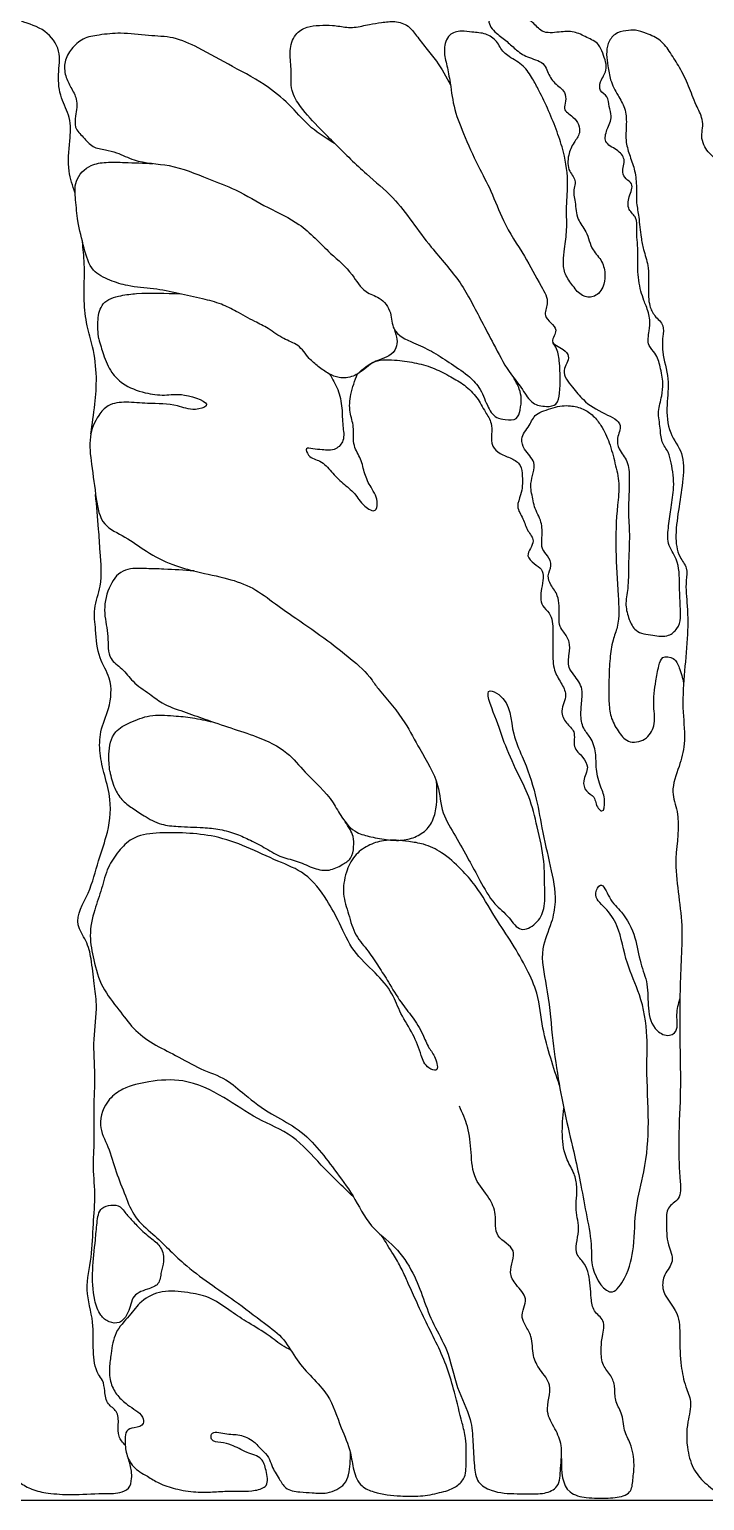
# Model space of a CAD drawing. Header units: millimetres. Extents: x 0 to 1967, y 0 to 3604.
# Drawn here: x 682.4 to 811.2, y 2368.7 to 2649.1 of the extents above; entities that cross this region are included whole.
import ezdxf

# ---------------------------------------------------------------- set-up
doc = ezdxf.new("R2010")
doc.units = ezdxf.units.MM
doc.header["$LTSCALE"] = 1000
doc.layers.add('ceco.net 395', color=7, linetype='Continuous')

msp = doc.modelspace()

# ---------------------------------------------------------------- linework, layer by layer
at = {"layer": 'ceco.net 395'}
msp.add_line((1548.93, 2368.69), (484.76, 2368.69), dxfattribs=at)
for points, knots in [([(691.13, 2617.9), (690.66, 2619.28), (689.56, 2622.49), (690.15, 2627.36), (690.43, 2632.23), (688.21, 2636.09), (687.76, 2640.46), (688.61, 2645.06), (685.52, 2649.3), (680.67, 2650.54), (676.25, 2652.81), (672.31, 2654.88), (669.29, 2656.92), (665.83, 2656.48), (665.28, 2653.07), (664.32, 2649.32), (664.87, 2644.27), (665.65, 2639.45), (666.06, 2634.84), (664.81, 2630.8), (667.59, 2626.69), (664.91, 2619.16), (666.17, 2611.99), (666.61, 2605.41), (669.4, 2602.18), (667.1, 2594.15), (669.07, 2584.19), (667.21, 2573.67), (670.89, 2568.4), (671.09, 2562.22), (670.68, 2553.48), (670.24, 2543.43), (671.42, 2532.63), (669.4, 2518.18), (671.44, 2500.62), (669.04, 2485.16), (671.4, 2475.24), (668.42, 2470.28), (667.8, 2466.08), (668.13, 2462.02), (670.24, 2457.49), (669.3, 2446.85), (670.01, 2435.76), (670.13, 2424.38), (671.09, 2418.21), (672.12, 2412.38), (671.64, 2407.5), (671.43, 2403.17), (673.67, 2399.69), (674.54, 2395.72), (673.37, 2391.43), (674.15, 2387.82), (674.9, 2385.59), (675.15, 2384.83)], [0, 0, 0, 0, 0.0058104, 0.0135676, 0.0195807, 0.024982, 0.0310419, 0.0370517, 0.0431845, 0.049962, 0.0568197, 0.0632461, 0.0679352, 0.0715135, 0.0748268, 0.0803412, 0.0877184, 0.0947648, 0.1001967, 0.1064126, 0.1105893, 0.1187686, 0.1359269, 0.140262, 0.144859, 0.1518491, 0.1710421, 0.1870703, 0.1914063, 0.1960955, 0.211416, 0.2272052, 0.2365291, 0.2551658, 0.2857093, 0.3071097, 0.3185847, 0.3242852, 0.3296372, 0.3355602, 0.3404625, 0.3494585, 0.3775449, 0.3859212, 0.3953043, 0.4028028, 0.4096303, 0.4152193, 0.4196589, 0.4259823, 0.4309814, 0.4372513, 0.4405042, 0.4405042, 0.4405042, 0.4405042]), ([(761.95, 2642.5), (761.73, 2643.42), (761.29, 2645.26), (762.12, 2648.19), (764.71, 2648.96), (767, 2648.47), (769.45, 2648.44), (771.67, 2646.89), (772.51, 2644.9), (774.42, 2643.52), (776.68, 2642.33), (778.32, 2639.82), (780.55, 2635.67), (782.59, 2631), (784.58, 2625), (785.28, 2619.97), (784.73, 2615.04), (784.99, 2610.97), (784.48, 2607.68), (784.14, 2604.85), (784.46, 2602.26), (786.06, 2600.23), (787.54, 2598.18), (789.7, 2597.91), (791.07, 2598.76), (791.96, 2600.19), (792.29, 2602.35), (791.79, 2605.01), (789.43, 2607.17), (788.91, 2610.37), (786.69, 2612.96), (786.62, 2615.99), (786.01, 2618.33), (786.78, 2620.4), (784.96, 2622.18), (785.06, 2625.03), (786.05, 2627.39), (787.87, 2629.59), (786.62, 2632.39), (784.05, 2633.59), (784.79, 2635.48), (784.59, 2637.47), (782.4, 2638.73), (781.34, 2640.64), (780.49, 2642.99), (777.74, 2643.52), (775.37, 2644.95), (773.49, 2646.87), (771.44, 2648.23), (769.45, 2650.49), (771.61, 2653.12), (774.66, 2653.08), (776.71, 2651.42), (778.53, 2650.51), (780.2, 2648.17), (783.34, 2648.58), (786.26, 2648.85), (788.66, 2647.52), (790.99, 2646.54), (791.91, 2644.07), (792.92, 2641.43), (791.25, 2639.45), (791.01, 2637.23), (792.93, 2636.36), (792.8, 2634.35), (793.74, 2632.28), (792.5, 2630.22), (791.87, 2627.34), (794.41, 2626.31), (796.32, 2624.34), (795.25, 2622.16), (796.1, 2620.53), (797.82, 2619.51), (796.63, 2617.19), (796.36, 2614.73), (798.37, 2613.28), (798.1, 2610.3), (798.55, 2607.16), (798.31, 2603.13), (798.76, 2599.94), (799.49, 2597.64), (800.23, 2595.9), (800.83, 2593.94), (800.63, 2591.44), (800.09, 2588.97), (802.08, 2587.19), (802.75, 2584.63), (803.32, 2581.9), (803.06, 2579.01), (802.1, 2576.21), (802.79, 2573.28), (802.79, 2570.49), (804.32, 2568.61), (805.01, 2565.63), (805.5, 2562.08), (804.76, 2558.07), (804.32, 2554.58), (803.87, 2551.01), (806.39, 2547.74), (806.33, 2543.44), (806.53, 2539.16), (806.76, 2535.34), (804.07, 2533.14), (801.21, 2533.68), (798.02, 2533.98), (796.68, 2536.76), (795.93, 2539.47), (796.69, 2542.9), (796.58, 2547.41), (796.96, 2552.29), (796.5, 2557.88), (796.9, 2562.42), (796.73, 2566.74), (794.79, 2568.81), (794.31, 2571.29), (795.86, 2574.18), (791.46, 2576.04), (788.32, 2577.93), (785.99, 2580.95), (783.49, 2583.78), (785.77, 2586.48), (784.11, 2588.44), (781.24, 2589.24), (783.37, 2591.7), (781.82, 2593.17), (780.35, 2594.6), (781.7, 2597.26), (779.43, 2601.08), (776.74, 2606.24), (772.79, 2611.98), (770.65, 2618.1), (767.7, 2623.45), (765.32, 2628.84), (763.18, 2634.26), (762.74, 2638.82), (762.17, 2641.48), (761.95, 2642.5)], [0, 0, 0, 0, 0.0038561, 0.0076545, 0.0108489, 0.0135922, 0.0171822, 0.0205128, 0.0238424, 0.0255895, 0.0299037, 0.0339953, 0.0374126, 0.0490149, 0.0544483, 0.0629712, 0.0692484, 0.074429, 0.0793673, 0.0826507, 0.0859679, 0.0895241, 0.0929964, 0.0957395, 0.0973307, 0.0992976, 0.1023462, 0.1059843, 0.1096943, 0.1147079, 0.1184969, 0.1229358, 0.126491, 0.1281496, 0.1311986, 0.1352977, 0.138843, 0.141651, 0.1460568, 0.1491432, 0.1510713, 0.1532697, 0.156742, 0.1602982, 0.1621277, 0.1663994, 0.1701903, 0.1734755, 0.1769697, 0.1807587, 0.1831051, 0.1888437, 0.1908113, 0.1937629, 0.1970481, 0.201424, 0.2052454, 0.2087932, 0.2123511, 0.2147904, 0.2192292, 0.2225244, 0.2247058, 0.2270206, 0.2295346, 0.2320486, 0.2357576, 0.2387694, 0.2422636, 0.2453736, 0.2486569, 0.2504864, 0.2524155, 0.2557328, 0.2590048, 0.2617324, 0.2644727, 0.2702052, 0.2748405, 0.2806247, 0.2831272, 0.2845718, 0.2883126, 0.2911321, 0.294887, 0.2973825, 0.3011188, 0.3053915, 0.3086213, 0.3127243, 0.3170346, 0.3205624, 0.3236243, 0.3264248, 0.3327865, 0.3379736, 0.3427353, 0.3472388, 0.3517483, 0.3584515, 0.3638172, 0.3696708, 0.3724189, 0.3764978, 0.3809802, 0.3842547, 0.3880002, 0.3923107, 0.3981049, 0.4062569, 0.4120512, 0.420632, 0.4249691, 0.4287216, 0.4315424, 0.434823, 0.4397166, 0.4463835, 0.4506422, 0.4554386, 0.459239, 0.4613844, 0.464904, 0.4678212, 0.4701416, 0.4724474, 0.475489, 0.4802455, 0.4890774, 0.4997199, 0.5079378, 0.5151768, 0.5243531, 0.531775, 0.5385415, 0.5427571, 0.5427571, 0.5427571, 0.5427571]), ([(740.75, 2627.25), (739.79, 2628.2), (737.47, 2630.48), (734.5, 2633.67), (732, 2637.57), (732.54, 2641.38), (731.87, 2644.91), (732.79, 2648.11), (735.26, 2649.67), (737.77, 2649.88), (740.31, 2649.96), (742.5, 2649.46), (744.88, 2649.45), (747.06, 2650.06), (749.64, 2650.39), (752.14, 2650.78), (754.73, 2649.93), (756.35, 2647.72), (758.07, 2645.46), (760.52, 2642.55), (761.88, 2640.07), (762.71, 2638.53)], [0, 0, 0, 0, 0.00541788, 0.01313851, 0.01779436, 0.02336538, 0.02796946, 0.03233244, 0.03582509, 0.03901127, 0.04240268, 0.04606854, 0.04800644, 0.0519498, 0.05513599, 0.05853602, 0.06213696, 0.06539406, 0.06936453, 0.07367487, 0.08073188, 0.08073188, 0.08073188, 0.08073188]), ([(740.75, 2627.25), (739.18, 2628.21), (736.04, 2630.12), (732.44, 2634.42), (727.58, 2638.63), (721.27, 2641.89), (715.36, 2645.27), (710.04, 2647.78), (704.91, 2647.78), (700.21, 2648.55), (696.05, 2648.09), (692.62, 2647.52), (690.37, 2645.49), (688.99, 2642.99), (689.16, 2640.23), (690.33, 2638.01), (691.73, 2635.59), (691.29, 2632.97), (690.91, 2630.24), (692.81, 2628.54), (694.36, 2626.53), (696.86, 2626.16), (699.5, 2625.51), (703.28, 2623.52), (709.55, 2623.53), (715.82, 2620.85), (722.25, 2618.47), (727.72, 2615.02), (734.53, 2612.08), (739.15, 2606.78), (743.84, 2603.02), (745.95, 2598.98), (749.52, 2598.05), (751.57, 2595.3), (751.49, 2591.21), (755.53, 2589.4), (759.17, 2587.82), (762.54, 2585.51), (765.77, 2583.51), (768.49, 2580.76), (769.49, 2577.72), (771.03, 2575.01), (773.25, 2574.69), (775.46, 2574.49), (776.05, 2576.77), (776.35, 2578.6), (775.85, 2580.79), (775.14, 2582.03), (774.72, 2582.76)], [0, 0, 0, 0, 0.0073771, 0.0147284, 0.0225004, 0.0331957, 0.0432512, 0.0501792, 0.0565014, 0.0637192, 0.0692819, 0.0734614, 0.0773931, 0.0810758, 0.0846716, 0.0879552, 0.0912387, 0.0955824, 0.0984266, 0.1016315, 0.105128, 0.1084006, 0.1113444, 0.1161856, 0.125346, 0.135954, 0.1434735, 0.1530146, 0.16202, 0.1730406, 0.1808309, 0.1864421, 0.1901922, 0.1949816, 0.1991623, 0.2053443, 0.2103812, 0.2157647, 0.2216128, 0.2258499, 0.2308835, 0.2348112, 0.2370998, 0.2399275, 0.2422855, 0.2453013, 0.247705, 0.2510842, 0.2510842, 0.2510842, 0.2510842]), ([(798.19, 2616.01), (798.2, 2616.98), (798.22, 2619.02), (797.98, 2622.06), (796.95, 2624.83), (795.99, 2627.78), (796.33, 2630.88), (796.14, 2634.04), (794.54, 2636.65), (793.15, 2639.24), (792.65, 2642.63), (792.17, 2645.81), (793.96, 2648.38), (796.05, 2648.85), (798.12, 2649.05), (800.33, 2648.21), (802.93, 2647.16), (804.71, 2644.51), (806.54, 2641.68), (808.18, 2638.32), (809.34, 2634.92), (810.76, 2632.38), (810.87, 2630.28), (810.45, 2628.66), (810.98, 2627.1), (811.78, 2625.58), (813.34, 2624.57), (813.22, 2622.73), (812.97, 2621.21), (813.88, 2619.92), (814.63, 2618.56), (814.82, 2616.85), (814.64, 2615.1), (814.62, 2612.83), (815.14, 2610.2), (816.79, 2607.89), (817.37, 2605.41), (817.08, 2603.22), (817.55, 2601.26), (818.92, 2600.15), (819.6, 2598.45), (819.38, 2596.6), (819.56, 2593.57), (818.61, 2590.37), (819.87, 2587.24), (820.99, 2584.67), (821.14, 2581.38), (820.36, 2577.94), (820.73, 2574.73), (820.76, 2571.61), (818.78, 2568.98), (816.68, 2569.51), (815.34, 2567.85), (817.49, 2567.7), (818.31, 2566.25), (820.63, 2565.71), (820.64, 2562.97), (820.94, 2559.43), (820.16, 2555.94), (820.72, 2552.74), (821.92, 2551.78), (823.02, 2550.8), (822.66, 2549.21), (823.28, 2547.13), (822.49, 2544.85), (823.59, 2543.11), (824.68, 2542.26), (825.52, 2538.95), (825.67, 2535.09), (824.38, 2531.18), (824.97, 2529.25), (825.6, 2527.65), (827.42, 2527.65), (828.9, 2528.4), (830.75, 2527.95), (831.56, 2526.48), (831.79, 2525.09), (832.23, 2523.92), (833.18, 2522.92), (833.53, 2521.41), (833.56, 2519.78), (833.56, 2517.96), (832.15, 2516.76), (830.6, 2515.78), (828.83, 2516.07), (827.71, 2516.26), (826.45, 2516.01), (827.8, 2513.35), (826.82, 2509.4), (827, 2503.91), (826.95, 2497.97), (827.12, 2490.7), (826.23, 2482.54), (826.8, 2474.51), (826.49, 2467.18), (827.54, 2459.13), (825.44, 2452.39), (826.65, 2447.97), (827.63, 2445.53), (827.95, 2442.75), (828.52, 2436.35), (826.33, 2429.12), (830.73, 2423.38), (830.92, 2417.27), (829.73, 2411.89), (831.21, 2407.14), (834.51, 2404.44), (831.7, 2399.41), (834.56, 2395.45), (834.21, 2391.88), (835.82, 2388.83), (836.74, 2386.16), (837.29, 2383.68), (837.1, 2380.98), (838.88, 2378.84), (840.29, 2376.48), (841.05, 2373.68), (840.03, 2370.58), (837.11, 2370.33), (834.4, 2369.51), (830.96, 2370.08), (827.22, 2369.34), (823.22, 2369.37), (819.09, 2369.39), (814.8, 2369.28), (811.48, 2371.71), (808.92, 2374.46), (807.69, 2378.75), (807.65, 2383.19), (808.92, 2387.3), (807.33, 2390.71), (806.54, 2394.83), (806.4, 2399.47), (806.45, 2404.86), (802.77, 2408.03), (803.37, 2411.95), (805.63, 2414.31), (803.84, 2417.89), (803.96, 2421.11), (803.79, 2424.67), (806.8, 2426.13), (806.37, 2430.91), (806.08, 2437.17), (806.74, 2447.31), (806.27, 2459.23), (806.58, 2470), (807.11, 2480.58), (804.83, 2489.75), (806.79, 2498.37), (804.54, 2504.15), (806.36, 2508.42), (807.65, 2513.41), (806.86, 2519.27), (807.2, 2525.96), (807.95, 2532.68), (808.01, 2538.77), (807.43, 2543.16), (808, 2546.52), (805.9, 2548.93), (805.52, 2553.12), (806.29, 2558.07), (807.09, 2563.17), (807.34, 2568.3), (804.07, 2572.28), (803.86, 2577.42), (804.54, 2582.6), (803.08, 2586.88), (803.09, 2590.22), (803.56, 2592.86), (801.58, 2594.33), (800.43, 2596.78), (800.44, 2600.11), (800.61, 2603.74), (799.54, 2606.85), (798.94, 2609.94), (798.69, 2612.94), (798.33, 2615.11), (798.19, 2616.01)], [0, 0, 0, 0, 0.003959, 0.0082414, 0.0122055, 0.0158765, 0.0206056, 0.0246531, 0.0283551, 0.0327985, 0.0364157, 0.042196, 0.0451046, 0.0480495, 0.0504971, 0.0534073, 0.0574679, 0.0615201, 0.0659099, 0.0712162, 0.0764865, 0.080504, 0.0827167, 0.084823, 0.087108, 0.0891429, 0.0917809, 0.0937613, 0.0960873, 0.0978048, 0.0998857, 0.1023528, 0.1045654, 0.1070077, 0.1115006, 0.1150787, 0.1183268, 0.1214883, 0.1240181, 0.125996, 0.128414, 0.1310177, 0.1334353, 0.1406978, 0.1436387, 0.146817, 0.1520375, 0.1565357, 0.1610029, 0.1649261, 0.1692698, 0.1715347, 0.1731351, 0.1749683, 0.1773516, 0.1799372, 0.18313, 0.1867842, 0.19488, 0.1973167, 0.1991622, 0.2010167, 0.2027121, 0.205204, 0.2097688, 0.2112903, 0.2132302, 0.2151693, 0.2246248, 0.2288491, 0.2310003, 0.2328127, 0.2351773, 0.2370781, 0.2396432, 0.2418146, 0.243428, 0.2454148, 0.2467197, 0.2489062, 0.2513877, 0.2534908, 0.2557992, 0.2584264, 0.2606498, 0.2626126, 0.2634382, 0.2648965, 0.271521, 0.2813063, 0.2862625, 0.2956531, 0.3106006, 0.319343, 0.3280815, 0.3402139, 0.3519581, 0.3551848, 0.3584846, 0.3625802, 0.3663715, 0.3846479, 0.3889687, 0.3944161, 0.4085025, 0.4107316, 0.4141763, 0.4242224, 0.4272566, 0.4330293, 0.4377775, 0.4409539, 0.4444072, 0.4480801, 0.4513024, 0.4552183, 0.4592087, 0.4628914, 0.4664429, 0.4698995, 0.4744711, 0.4801097, 0.4852033, 0.4905565, 0.4969872, 0.5018026, 0.5066145, 0.5119768, 0.5192807, 0.5245384, 0.528499, 0.533974, 0.5414186, 0.547469, 0.5548361, 0.5583961, 0.5623637, 0.5666362, 0.5725286, 0.5760886, 0.579595, 0.5839306, 0.5932845, 0.6062026, 0.6243321, 0.6416417, 0.6497291, 0.6670269, 0.6790965, 0.68419, 0.6909346, 0.6968531, 0.7049892, 0.7144364, 0.7239126, 0.7323068, 0.7388701, 0.7420179, 0.7453056, 0.7509135, 0.7583006, 0.7655915, 0.7720408, 0.7780486, 0.7852822, 0.7919792, 0.7990878, 0.8029511, 0.8057106, 0.8089873, 0.8118674, 0.8164814, 0.8221873, 0.8264197, 0.8296494, 0.834885, 0.8385489, 0.8385489, 0.8385489, 0.8385489]), ([(740.75, 2627.25), (742.69, 2625.31), (746.23, 2621.76), (751.71, 2617.39), (755.42, 2612.35), (759.51, 2606.82), (764.79, 2601.1), (768.08, 2594.45), (771.13, 2588.8), (773.42, 2584.21), (776.3, 2580.82), (778.08, 2577.69), (780.69, 2577.1), (783.22, 2577.4), (783.74, 2581.18), (783.62, 2584.45), (783.24, 2587.86), (782.49, 2589.01), (782.24, 2589.39)], [0, 0, 0, 0, 0.0111037, 0.0202569, 0.0281405, 0.0362665, 0.0480918, 0.059391, 0.0659986, 0.0741294, 0.0798546, 0.0842294, 0.0877409, 0.0902805, 0.0931998, 0.1010009, 0.1047109, 0.1065152, 0.1065152, 0.1065152, 0.1065152]), ([(752.06, 2591.8), (752.41, 2590.6), (752.95, 2588.69), (751.06, 2586.72), (749.32, 2586.21), (747.66, 2585.53), (746.19, 2584.17), (744.21, 2582.82), (741.63, 2582.47), (739.38, 2583.47), (737.51, 2584.78), (735.48, 2586.52), (733.9, 2589.06), (730.63, 2590.04), (728.21, 2592.08), (725.03, 2593.55), (722.14, 2595.23), (718.88, 2596.87), (715.13, 2597.82), (710.81, 2598.77), (706.08, 2599.79), (701.59, 2599.98), (697.74, 2601.19), (694, 2603.04), (692.78, 2607.71), (691.61, 2612.12), (691.26, 2616.39), (690.85, 2620.45), (693.71, 2623.35), (697.26, 2623.83), (701.2, 2623.71), (704.18, 2623.59), (705.97, 2623.52)], [0, 0, 0, 0, 0.0046425, 0.0073343, 0.0099367, 0.0120113, 0.0144573, 0.0179662, 0.0215921, 0.0243803, 0.0276883, 0.0308016, 0.0352049, 0.039233, 0.0440074, 0.0478575, 0.053321, 0.0575294, 0.0625342, 0.0688965, 0.0754147, 0.0820699, 0.0868828, 0.0918263, 0.0979198, 0.1051006, 0.1105339, 0.1153379, 0.1208794, 0.1247666, 0.1295716, 0.1368234, 0.1368234, 0.1368234, 0.1368234]), ([(694.14, 2572), (694.42, 2573.87), (694.94, 2577.46), (695.37, 2583.02), (694.72, 2588.07), (693.28, 2592.78), (692.67, 2598.13), (693.08, 2603.49), (692.68, 2607.24), (692.53, 2608.63)], [0, 0, 0, 0, 0.00765876, 0.0146488, 0.02246399, 0.02805974, 0.03450435, 0.04408821, 0.04970974, 0.04970974, 0.04970974, 0.04970974]), ([(695.64, 2590.08), (695.52, 2591.29), (695.3, 2593.52), (696.15, 2597.32), (699.68, 2598.4), (704.57, 2598.97), (708.38, 2598.81), (711.17, 2598.69)], [0, 0, 0, 0, 0.00497843, 0.00920365, 0.01422825, 0.018276, 0.02948328, 0.02948328, 0.02948328, 0.02948328]), ([(695.64, 2590.08), (695.93, 2589.09), (696.57, 2586.9), (697.78, 2583.83), (700.55, 2581.09), (704.11, 2579.79), (708.36, 2579.18), (711.65, 2579.94), (717.93, 2577.6), (713.35, 2576.27), (710.11, 2577.87), (705.44, 2577.64), (701.15, 2578.16), (697.53, 2577.83), (695.12, 2575.11), (693.6, 2571.2), (694.35, 2565.67), (695.04, 2560.3), (696.02, 2554.38), (700.93, 2552.46), (704.81, 2549.34), (709.44, 2547.06), (714.71, 2545.56), (719.93, 2544.6), (725.18, 2542.79), (729.16, 2539.66), (733.95, 2536.35), (738.85, 2533.01), (743.75, 2529.13), (747.2, 2526.11), (748.6, 2523.78), (749.12, 2523.23)], [0, 0, 0, 0, 0.0041655, 0.0092356, 0.0131353, 0.0194543, 0.0243972, 0.0296088, 0.0357767, 0.0386846, 0.0433738, 0.0510622, 0.0565888, 0.061278, 0.0647446, 0.0706597, 0.0777097, 0.0866747, 0.0934542, 0.0996595, 0.1062893, 0.1138281, 0.1202285, 0.1284081, 0.1352963, 0.1423514, 0.1487282, 0.1588457, 0.1662637, 0.1740632, 0.1771268, 0.1771268, 0.1771268, 0.1771268]), ([(744.99, 2583.42), (746.03, 2584.37), (748.16, 2586.33), (752.44, 2586.07), (756.23, 2585.58), (759.7, 2584.52), (762.67, 2582.94), (765.51, 2581.3), (767.86, 2579.02), (769.18, 2576.36), (770.65, 2574.17), (770.57, 2571.88), (770.41, 2569.63), (772.26, 2568.03), (774.26, 2567.45), (776.27, 2566.15), (776.47, 2563.38), (776.43, 2560.8), (775.1, 2558.05), (776.69, 2555.86), (777.21, 2553.6), (779.26, 2551.41), (776.69, 2549.01), (778.61, 2547.23), (780.78, 2545.94), (780.04, 2542.61), (779.69, 2539.47), (782.16, 2537.56), (782.25, 2534.16), (782.21, 2530.64), (782.23, 2527.1), (783.72, 2524.66), (785.19, 2522.05), (783.46, 2519.44), (784.6, 2516.84), (786.79, 2515.25), (785.81, 2512.23), (787.95, 2510.6), (789.28, 2508.24), (787.8, 2506.15), (788.35, 2503.77), (790.47, 2502.84), (790.34, 2501.01), (792.02, 2499.6), (792.27, 2502.69), (791.27, 2504.74), (790.36, 2507.96), (790.56, 2511.21), (789.68, 2513.97), (787.76, 2515.96), (787.5, 2518.68), (787.74, 2521.1), (787.98, 2523.81), (786.53, 2525.68), (784.96, 2527.69), (785.36, 2529.97), (785.59, 2532.35), (784.52, 2534), (783.38, 2535.35), (783.44, 2537.2), (783.49, 2539.12), (783.21, 2541.39), (781.9, 2542.97), (781.03, 2545.03), (782.25, 2546.86), (781.36, 2548.7), (779.97, 2550.1), (780.19, 2552.5), (780.25, 2555.31), (778.79, 2557.55), (778.33, 2560.06), (777.64, 2562.83), (779.48, 2566.47), (776.84, 2568.63), (775.92, 2571.41), (777.81, 2573.39), (778.67, 2575.68), (780.61, 2576.44), (782.22, 2576.98), (783.93, 2577.4), (785.88, 2577.37), (788.02, 2576.9), (790.02, 2575.48), (791.72, 2573.26), (793.15, 2570.2), (794.06, 2566.44), (795.07, 2562.48), (793.91, 2554.03), (794.4, 2545.03), (795.03, 2536.22), (793.51, 2532.4), (793.05, 2528.99), (792.92, 2525.09), (792.87, 2521.41), (793.13, 2518), (794.55, 2515.47), (796.48, 2512.88), (800.03, 2513.44), (801.97, 2516.51), (801.24, 2520.45), (801.75, 2524.35), (802.3, 2527.3), (802.98, 2529.81), (805.52, 2529.39), (806.53, 2527.12), (806.93, 2525.47), (807.16, 2524.5)], [0, 0, 0, 0, 0.0054677, 0.0112245, 0.0162401, 0.0211328, 0.0257006, 0.02983, 0.0343685, 0.0386203, 0.0418809, 0.0446548, 0.0477304, 0.0504121, 0.0536124, 0.0564149, 0.0592457, 0.0640768, 0.0670825, 0.0705485, 0.07388, 0.0768147, 0.0808265, 0.0834233, 0.0857021, 0.0906612, 0.0950447, 0.0975285, 0.1022645, 0.1076268, 0.1123129, 0.115963, 0.1192107, 0.1235098, 0.1267576, 0.1297445, 0.1334821, 0.1369805, 0.1397981, 0.1434176, 0.146076, 0.1485558, 0.1515871, 0.1527537, 0.1554121, 0.1590317, 0.1638383, 0.1680414, 0.1722449, 0.1750917, 0.1788871, 0.1826247, 0.1851892, 0.1894702, 0.1916703, 0.1951675, 0.1981982, 0.2011202, 0.202802, 0.205145, 0.2081759, 0.2107826, 0.2140223, 0.2164566, 0.219115, 0.2218442, 0.2238505, 0.2268903, 0.2308605, 0.2351474, 0.2371844, 0.2411752, 0.2465829, 0.2507873, 0.2534457, 0.2574101, 0.2607736, 0.2628605, 0.2654135, 0.2677568, 0.2698846, 0.2732588, 0.2764358, 0.279578, 0.2844786, 0.2899141, 0.2952377, 0.3008064, 0.3239625, 0.3320721, 0.3356287, 0.3404001, 0.345897, 0.3513878, 0.3553445, 0.3594379, 0.3631375, 0.367358, 0.3714935, 0.3764613, 0.3830189, 0.3870186, 0.3893577, 0.3919883, 0.3948174, 0.3989116, 0.3989116, 0.3989116, 0.3989116]), ([(739.66, 2583.4), (740.23, 2582.44), (741.43, 2580.44), (742.12, 2576.97), (742.05, 2573.75), (742.65, 2570.89), (740.81, 2568.7), (738.38, 2568.96), (736.81, 2569.05), (734.82, 2569.49), (735.84, 2567.21), (738.11, 2567.05), (740.04, 2564.68), (742.08, 2562.61), (744.63, 2560.67), (745.72, 2558.5), (748.42, 2556.77), (749.04, 2559.57), (747.58, 2561.61), (746.22, 2564.36), (745.8, 2567.23), (743.89, 2569.87), (744.5, 2573.13), (743.34, 2576.25), (743.56, 2579.8), (744.49, 2582.14), (744.99, 2583.42)], [0, 0, 0, 0, 0.00446246, 0.00938964, 0.01393987, 0.01768062, 0.02052225, 0.02400972, 0.0264319, 0.02803682, 0.02972693, 0.03307763, 0.03705214, 0.041211, 0.04518564, 0.04936118, 0.05224156, 0.05393164, 0.05849818, 0.06232462, 0.0662154, 0.07004177, 0.07485872, 0.07868466, 0.08328767, 0.08883182, 0.08883182, 0.08883182, 0.08883182]), ([(700.7, 2379.24), (700.22, 2379.78), (699.2, 2380.92), (699.42, 2383.28), (699.38, 2385.78), (697.08, 2387.07), (696.78, 2389.43), (696.59, 2391.44), (694.88, 2393.58), (694.46, 2397.56), (694.82, 2402.95), (692.86, 2408.85), (694.44, 2415.11), (694.51, 2421.21), (695.14, 2427.16), (694.46, 2432.13), (694.92, 2437.58), (694.62, 2443.18), (695.08, 2449.94), (694.44, 2456.52), (695.51, 2462.38), (694.67, 2467.47), (694.34, 2471.58), (693.45, 2475.36), (690.59, 2479.23), (694.1, 2484.56), (695.34, 2490.11), (697.45, 2495.91), (698.27, 2501.56), (696.77, 2506.79), (695.75, 2511.02), (695.79, 2515.5), (697.89, 2519.86), (698.33, 2525.11), (695.35, 2529.53), (695.15, 2534.18), (694.55, 2538.82), (696.47, 2543.62), (695.92, 2548.8), (695.6, 2554.61), (695.25, 2558.26), (695.04, 2560.46)], [0, 0, 0, 0, 0.0027989, 0.0059068, 0.0092536, 0.0119968, 0.0154324, 0.0182083, 0.0200379, 0.0261995, 0.033569, 0.0420393, 0.050432, 0.0589821, 0.0667465, 0.074511, 0.0790835, 0.0887769, 0.0971155, 0.1064233, 0.1153602, 0.1208197, 0.1271583, 0.1320055, 0.1365156, 0.14504, 0.1538079, 0.1603082, 0.1698572, 0.1762081, 0.1820644, 0.1874962, 0.1938117, 0.2015689, 0.207298, 0.2145651, 0.2199969, 0.2259694, 0.234794, 0.240623, 0.2495747, 0.2495747, 0.2495747, 0.2495747]), ([(713.82, 2545.86), (711.9, 2545.99), (708.69, 2546.22), (704.26, 2546.31), (699.9, 2546.48), (697.19, 2542.44), (696.43, 2537.88), (697.68, 2533.57), (697.14, 2529.22), (700.32, 2527.27), (702.18, 2524.49), (705.09, 2522.68), (708.04, 2520.31), (711.81, 2519.09), (716.16, 2517.52), (720.83, 2515.92), (726.19, 2514.23), (731.42, 2511.8), (735.52, 2506.71), (739.71, 2503.15), (742.01, 2498.65), (744.33, 2495.94), (747.75, 2495.15), (750.73, 2494.54), (753.84, 2494.44), (756.62, 2495.3), (758.9, 2497.09), (760.29, 2500.8), (760.14, 2503.71), (760.05, 2505.71)], [0, 0, 0, 0, 0.007742, 0.0129256, 0.0183077, 0.0239433, 0.0305114, 0.0365503, 0.0422688, 0.0460467, 0.0504008, 0.0557099, 0.0596613, 0.0656138, 0.0714509, 0.078465, 0.0854788, 0.0943154, 0.1010677, 0.1116919, 0.1160482, 0.1215407, 0.1252785, 0.1298836, 0.1339314, 0.137669, 0.1414611, 0.1451571, 0.153152, 0.153152, 0.153152, 0.153152]), ([(749.12, 2523.23), (750.85, 2521.2), (753.83, 2517.69), (757.08, 2511.32), (760.6, 2505.93), (760.87, 2499.7), (763.76, 2495.3), (766.07, 2491.01), (768.45, 2486.69), (770.64, 2482.54), (773.81, 2480.17), (775.88, 2476.81), (779.33, 2478.59), (780.85, 2481.68), (780.61, 2485.85), (780.68, 2491.06), (779.3, 2496.83), (777.94, 2502.66), (775.3, 2507.71), (772.86, 2513.15), (771.69, 2517.22), (768.79, 2523.97), (774.45, 2521.17), (773.99, 2515.7), (776.88, 2509.58), (778.99, 2503.66), (780.13, 2496.52), (781.72, 2489.83), (783.02, 2483.73), (782, 2478.4), (779.51, 2473.36), (781.37, 2465.96), (781.99, 2457.77), (783.16, 2449.34), (784.64, 2441.62), (786.3, 2434.91), (787.63, 2428.6), (788.68, 2422.84), (789.76, 2417.46), (789.35, 2412.61), (793.06, 2406.58), (796.73, 2412.12), (797.86, 2417.32), (797.78, 2424.44), (800.02, 2432.11), (800.71, 2441.18), (800.01, 2449.76), (800.36, 2457.9), (799.25, 2464.7), (795.97, 2471.28), (795.2, 2477.45), (792.61, 2481.55), (789.71, 2483.75), (791.61, 2487.05), (793.1, 2482.86), (795.79, 2480.71), (798.15, 2476.15), (798.74, 2471.35), (800.52, 2467.01), (800.19, 2462.56), (801.19, 2458.47), (803.99, 2457.06), (806.31, 2458.16), (805.59, 2461.32), (806.18, 2463.37), (806.46, 2464.34)], [0, 0, 0, 0, 0.0107275, 0.0184967, 0.0289476, 0.0360806, 0.0428689, 0.0497719, 0.0558092, 0.0629603, 0.0680724, 0.0723359, 0.0762307, 0.0806532, 0.0859576, 0.0927058, 0.1017757, 0.1097828, 0.1166811, 0.1250952, 0.1322571, 0.138871, 0.1412453, 0.1520718, 0.1582461, 0.1686821, 0.1772794, 0.18739, 0.1966215, 0.2020073, 0.2090918, 0.2185949, 0.2313983, 0.2426738, 0.2528717, 0.2631496, 0.2706283, 0.2788623, 0.2870328, 0.2920547, 0.2999983, 0.3046384, 0.3130509, 0.3230947, 0.3325373, 0.3452999, 0.3595559, 0.367259, 0.3782144, 0.3868709, 0.3968708, 0.4024275, 0.4069204, 0.4091669, 0.41302, 0.4179546, 0.4253649, 0.4320917, 0.4377001, 0.4438747, 0.4500979, 0.4533918, 0.4548001, 0.4594972, 0.4636815, 0.4636815, 0.4636815, 0.4636815]), ([(697.75, 2507.71), (697.65, 2508.78), (697.41, 2511.28), (698.18, 2515.3), (701.86, 2517.1), (705.5, 2518.62), (709.63, 2518.28), (713.63, 2517.95), (716.09, 2517.38), (717.37, 2517.08)], [0, 0, 0, 0, 0.00437439, 0.01031742, 0.01474403, 0.02006867, 0.02619175, 0.03104064, 0.03636419, 0.03636419, 0.03636419, 0.03636419]), ([(697.75, 2507.71), (698, 2506.6), (698.44, 2504.66), (699.93, 2502.19), (702.05, 2500.63), (704.52, 2499.03), (707.37, 2497.43), (711.31, 2497.1), (715.02, 2497.01), (718.8, 2496.71), (721.81, 2495.81), (724.72, 2494.52), (727.55, 2492.98), (730.42, 2491.21), (733.76, 2490.61), (736.5, 2489.11), (739.59, 2488.56), (741.87, 2489.75), (743.98, 2491.01), (744.29, 2493.23), (744.29, 2495.11), (743.56, 2496.71), (742.94, 2497.6), (742.61, 2498.07)], [0, 0, 0, 0, 0.00457559, 0.00801935, 0.01139544, 0.01505259, 0.01999032, 0.02432787, 0.03077649, 0.03509523, 0.03956093, 0.04340665, 0.04793437, 0.05259755, 0.05691599, 0.06138662, 0.06524819, 0.06889308, 0.07162255, 0.07463262, 0.07724157, 0.07923349, 0.08159439, 0.08159439, 0.08159439, 0.08159439]), ([(783.49, 2447.83), (782.92, 2449.55), (781.73, 2453.14), (780.09, 2458.97), (779.64, 2464.88), (777.23, 2470.2), (774.52, 2474.96), (770.93, 2480.1), (768.22, 2485.19), (764.6, 2489.22), (761.45, 2492.15), (757.89, 2493.83), (754.11, 2494.42), (750.49, 2494.77), (746.88, 2493.65), (744.21, 2491.61), (742.62, 2488.27), (742.01, 2484.33), (743.35, 2480.37), (744.38, 2476.42), (747.05, 2473.51), (748.99, 2470.47), (751.1, 2467.25), (752.97, 2463.87), (755.56, 2460.81), (757.34, 2457.95), (758.44, 2454.99), (759.89, 2453.39), (760.6, 2450.23), (757.86, 2451.31), (757.01, 2454.02), (755.67, 2457.71), (753.17, 2461.29), (751.64, 2465.7), (748.24, 2469.51), (743.99, 2473.27), (741.73, 2478.5), (739.02, 2483.58), (735.43, 2488.35), (729.47, 2490.62), (723.93, 2493.31), (718.1, 2495.41), (712.21, 2495.97), (706.96, 2496.06), (702.12, 2495.38), (699.35, 2492.42), (697.17, 2489.3), (696.27, 2485.28), (694.7, 2481.08), (693.69, 2476.46), (694.72, 2471.48), (696.06, 2466.44), (699.37, 2462.46), (702.19, 2458.51), (705.98, 2455.63), (710.52, 2453.53), (714.94, 2450.83), (719.89, 2449.3), (723.89, 2445.62), (728.2, 2442.43), (733.36, 2439.9), (737.36, 2436.15), (740.7, 2431.56), (744.38, 2426.75), (747.07, 2420.9), (752.33, 2417.22), (756.63, 2410.85), (758.43, 2403.66), (762.61, 2396.94), (763.54, 2390.39), (766.66, 2384.97), (767.03, 2379.74), (767.18, 2375.87), (767.59, 2372.06), (771.13, 2370.12), (774.94, 2369.98), (778.36, 2369.98), (780.97, 2370.04), (783.69, 2371.3), (783.59, 2375.22), (784.23, 2378.89), (782.71, 2382.45), (780.39, 2385.96), (782.57, 2390.39), (779.77, 2393.46), (778.15, 2396.45), (778.5, 2399.67), (777.09, 2401.84), (775.9, 2404.19), (777.89, 2407.21), (775.21, 2409.6), (773.5, 2412.57), (776, 2416.72), (770.77, 2418.73), (771.66, 2423.08), (770.06, 2426.76), (766.95, 2429.96), (766.67, 2435.02), (766.26, 2439.77), (764.99, 2442.57), (764.41, 2443.85)], [0, 0, 0, 0, 0.0073262, 0.0152907, 0.0244068, 0.0310055, 0.0386412, 0.0465569, 0.0563171, 0.0617886, 0.0684098, 0.0735524, 0.0773921, 0.0838611, 0.0880076, 0.0923541, 0.09701, 0.1026186, 0.1079718, 0.1137059, 0.1188398, 0.1236191, 0.1282996, 0.1344258, 0.1391647, 0.1443975, 0.1481706, 0.1513103, 0.1543658, 0.156241, 0.1600272, 0.1658257, 0.1720144, 0.1775547, 0.184451, 0.1923254, 0.2002752, 0.2070217, 0.2158031, 0.2234329, 0.2322766, 0.2408406, 0.2482596, 0.2559833, 0.2623332, 0.2669641, 0.2718709, 0.2775981, 0.2833253, 0.2901119, 0.2962783, 0.3036554, 0.3108755, 0.316875, 0.3232686, 0.3297757, 0.3370857, 0.3441609, 0.3503024, 0.3587571, 0.3658407, 0.3733406, 0.3806298, 0.3887469, 0.3978601, 0.4059888, 0.4141058, 0.428358, 0.4355814, 0.445688, 0.4545525, 0.4603391, 0.4664503, 0.4707156, 0.4746003, 0.4813065, 0.4861564, 0.4883653, 0.4919808, 0.496668, 0.502526, 0.5070836, 0.5119057, 0.5187278, 0.5233434, 0.5273793, 0.5323264, 0.5355121, 0.5377168, 0.5425305, 0.5468778, 0.5503496, 0.5559251, 0.5612998, 0.5668956, 0.5713632, 0.5772912, 0.5842138, 0.5909288, 0.5965431, 0.5965431, 0.5965431, 0.5965431]), ([(744.18, 2426.62), (742.11, 2428.58), (738.16, 2432.3), (732.97, 2438.48), (725.74, 2441.31), (719.41, 2445.78), (712.42, 2449.21), (705.61, 2448.73), (700.73, 2447.6), (696.98, 2444.97), (695.21, 2440.41), (697.68, 2435.97), (698.86, 2431.36), (700.68, 2426.96), (702.36, 2422.47), (706.94, 2418.79), (711.24, 2414.16), (716.64, 2410.14), (721.95, 2406.57), (726.6, 2402.94), (731.15, 2399.62), (733.25, 2395.41), (736.32, 2392.16), (739.97, 2388.35), (741.54, 2383.05), (743.74, 2378.41), (744.08, 2374.49), (745.36, 2371.38), (748.94, 2369.94), (752.71, 2369.54), (756.96, 2369.43), (760.48, 2370.12), (763.43, 2370.94), (765.7, 2372.98), (765.68, 2376.52), (765.83, 2380.04), (764.69, 2384.48), (763.58, 2388.92), (762.21, 2393.97), (760.22, 2398.36), (758.09, 2402.62), (756.17, 2406.7), (754.63, 2410.15), (753.32, 2413.1), (751.62, 2415.95), (750.33, 2418), (749.58, 2419.2)], [0, 0, 0, 0, 0.0115534, 0.0219898, 0.0319442, 0.0422171, 0.0535406, 0.0623167, 0.0692236, 0.0735018, 0.0805339, 0.0864159, 0.0931763, 0.0998072, 0.1057362, 0.112088, 0.1229812, 0.1313672, 0.1392006, 0.1488264, 0.1553457, 0.1615135, 0.1674284, 0.1734142, 0.18251, 0.1893412, 0.193911, 0.1985018, 0.2018505, 0.2087809, 0.2139166, 0.2189122, 0.2232445, 0.2261829, 0.2304396, 0.2366624, 0.2406198, 0.2487756, 0.2552659, 0.2616689, 0.268212, 0.2745308, 0.2798748, 0.283488, 0.2875554, 0.2932802, 0.2932802, 0.2932802, 0.2932802]), ([(783.85, 2376.74), (783.88, 2374.17), (783.93, 2370.34), (788.25, 2369.2), (791.15, 2369.16), (793.85, 2369.13), (797.23, 2369.81), (797.51, 2372.89), (797.87, 2375.89), (797.33, 2379.21), (795.59, 2382.19), (795.67, 2385.25), (793.9, 2387.7), (794.2, 2390.27), (793.39, 2392.62), (791.51, 2394.47), (791.42, 2397.32), (791.56, 2400.02), (792.42, 2403.04), (789.82, 2404.69), (789.45, 2408.04), (789.33, 2411.03), (788.43, 2413.92), (785.92, 2415.98), (787.67, 2420.02), (786.32, 2424.19), (787.05, 2427.9), (786.36, 2431.17), (783.59, 2435.59), (784, 2440.06), (784.31, 2443.5)], [0, 0, 0, 0, 0.0089181, 0.0132985, 0.0161583, 0.0207307, 0.0247085, 0.0279619, 0.0318244, 0.0373371, 0.0410469, 0.0455517, 0.0491303, 0.0525661, 0.0555895, 0.058875, 0.062769, 0.066347, 0.0703441, 0.0736882, 0.0770795, 0.0832556, 0.0860112, 0.0890655, 0.0951445, 0.1005957, 0.1065893, 0.1099474, 0.1139043, 0.1272433, 0.1272433, 0.1272433, 0.1272433]), ([(697.95, 2425.01), (697.32, 2424.87), (695.67, 2424.51), (695.26, 2421.38), (694.81, 2415.79), (693.9, 2409.62), (695.65, 2404.18), (697.49, 2402.6), (699.73, 2402.35), (701.06, 2404.01), (701.68, 2405.66), (702.12, 2407.96), (704.58, 2408.9), (707.31, 2409.73), (707.45, 2412.24), (708.19, 2414.4), (707.77, 2417), (705.6, 2418.69), (703.61, 2420.31), (701.94, 2422.19), (700.66, 2423.54), (699.68, 2425.02), (698.61, 2425.01), (697.95, 2425.01)], [0, 0, 0, 0, 0.00242857, 0.00633591, 0.01075845, 0.02623679, 0.03037735, 0.03310678, 0.03566952, 0.03848241, 0.04077675, 0.04302217, 0.0473605, 0.05041185, 0.05351341, 0.05627059, 0.05989097, 0.06310575, 0.06703555, 0.07035218, 0.07317214, 0.07468221, 0.07713608, 0.07713608, 0.07713608, 0.07713608]), ([(732.24, 2397.36), (731.68, 2397.67), (730.04, 2398.58), (727.43, 2400.73), (723.87, 2402.69), (720.31, 2405.12), (716.83, 2407.62), (712.34, 2408.4), (707.88, 2408.96), (703.76, 2407.01), (701.43, 2403.72), (698.54, 2400.87), (698.08, 2397.13), (697.57, 2393.95), (697.77, 2391.11), (699.11, 2388.62), (700.95, 2387.06), (702.68, 2385.91), (704.03, 2384.93), (704.43, 2382.93), (702.48, 2382.63), (700.71, 2382.17), (700.64, 2379.86), (700.78, 2377.61), (702.16, 2374.82), (704.73, 2373.47), (707.29, 2371.83), (710.45, 2370.82), (713.9, 2370.24), (717.33, 2370.3), (720.25, 2370.53), (723.01, 2370.48), (725.33, 2370.49), (728.23, 2371.38), (727.59, 2374.34), (726.84, 2377.08), (723.68, 2377.75), (721.33, 2379.29), (719.11, 2379.8), (717.03, 2379.86), (717.06, 2382.15), (720.06, 2381.23), (722.49, 2381.41), (725.15, 2380.2), (726.63, 2378.39), (728.14, 2377.08), (728.67, 2374.91), (729.96, 2373.12), (731.23, 2370.67), (733.9, 2370.3), (736.48, 2370.19), (738.92, 2369.97), (741.03, 2370.69), (742.64, 2371.81), (743.62, 2374.38), (743.62, 2376.43), (743.63, 2377.84)], [0, 0, 0, 0, 0.0025868, 0.0075706, 0.0135871, 0.0189279, 0.0250976, 0.0305396, 0.0371051, 0.042974, 0.0477702, 0.053355, 0.0587918, 0.0624113, 0.0664512, 0.0700468, 0.073491, 0.076074, 0.0784676, 0.0801724, 0.0827297, 0.0848141, 0.0869706, 0.0908002, 0.0943958, 0.0987991, 0.1022114, 0.1066962, 0.1120555, 0.116289, 0.1205279, 0.1239149, 0.1273083, 0.1303386, 0.1341447, 0.137366, 0.1413423, 0.1457917, 0.1486158, 0.1510931, 0.1523618, 0.1557554, 0.159589, 0.1635653, 0.1665573, 0.1691047, 0.1713825, 0.1752653, 0.1781424, 0.1818931, 0.1850753, 0.1888856, 0.1915628, 0.1939755, 0.1965309, 0.2022291, 0.2022291, 0.2022291, 0.2022291]), ([(675.15, 2384.83), (675.22, 2383.73), (675.35, 2381.66), (676.07, 2378.6), (676.86, 2375.73), (678.76, 2373.73), (680.6, 2372.03), (683, 2370.63), (686.39, 2370.01), (690.91, 2369.68), (695.5, 2370.13), (699.16, 2369.96), (701.57, 2370.86), (701.97, 2372.73), (701.91, 2374.66), (701.52, 2375.93), (701.27, 2376.76)], [0, 0, 0, 0, 0.00441759, 0.00835362, 0.01274603, 0.01616154, 0.01927957, 0.02291379, 0.02715218, 0.03308305, 0.04120559, 0.04561707, 0.04807792, 0.05068599, 0.05255442, 0.05599999, 0.05599999, 0.05599999, 0.05599999])]:
    msp.add_open_spline(points, degree=3, knots=knots, dxfattribs=at)

doc.saveas('drawing.dxf')
